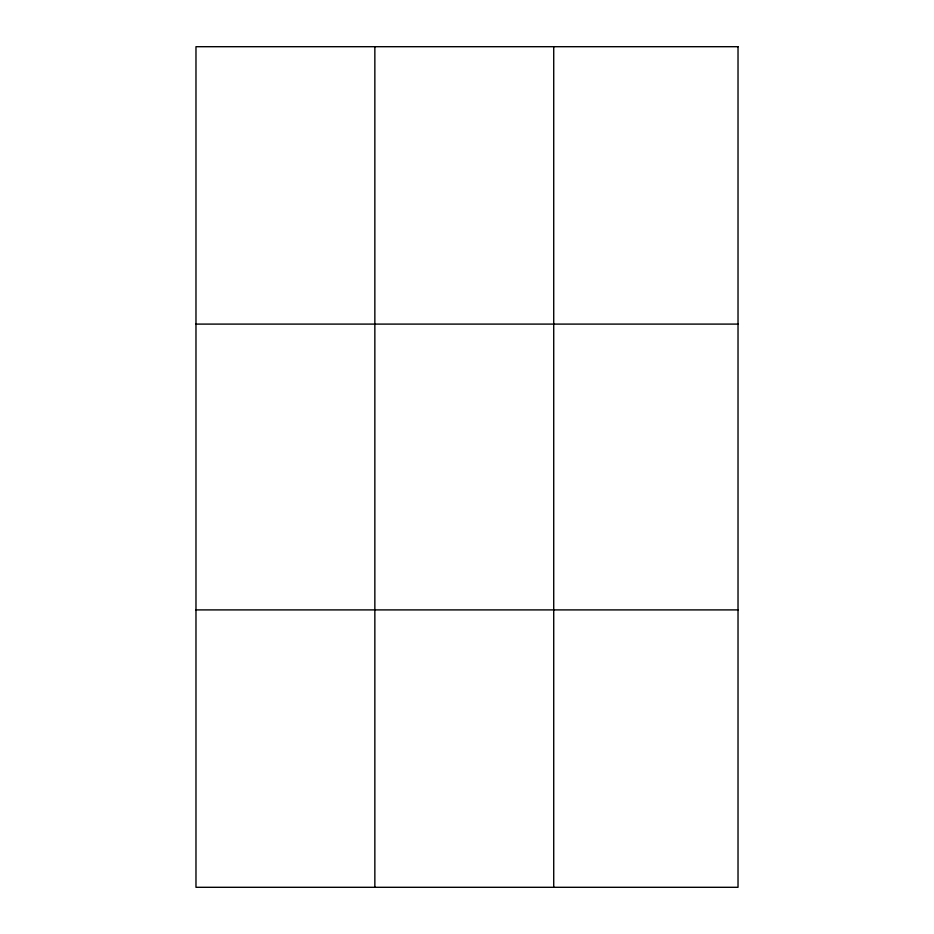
<?xml version="1.0" encoding="UTF-8"?>
<svg xmlns="http://www.w3.org/2000/svg" width="934" height="934" viewBox="0 0 934 934"><rect width="100%" height="100%" fill="white"/><g stroke="black" fill="none" stroke-linecap="round" stroke-linejoin="round"><path stroke-width="1.4" d="M374.849 887.3L374.849 46.7M553.722 887.3L553.722 46.7M195.977 324.098L738.023 324.098M195.977 609.902L738.023 609.902M738.023 46.7L195.977 46.7L195.977 887.3L738.023 887.3L738.023 46.7"/></g></svg>
